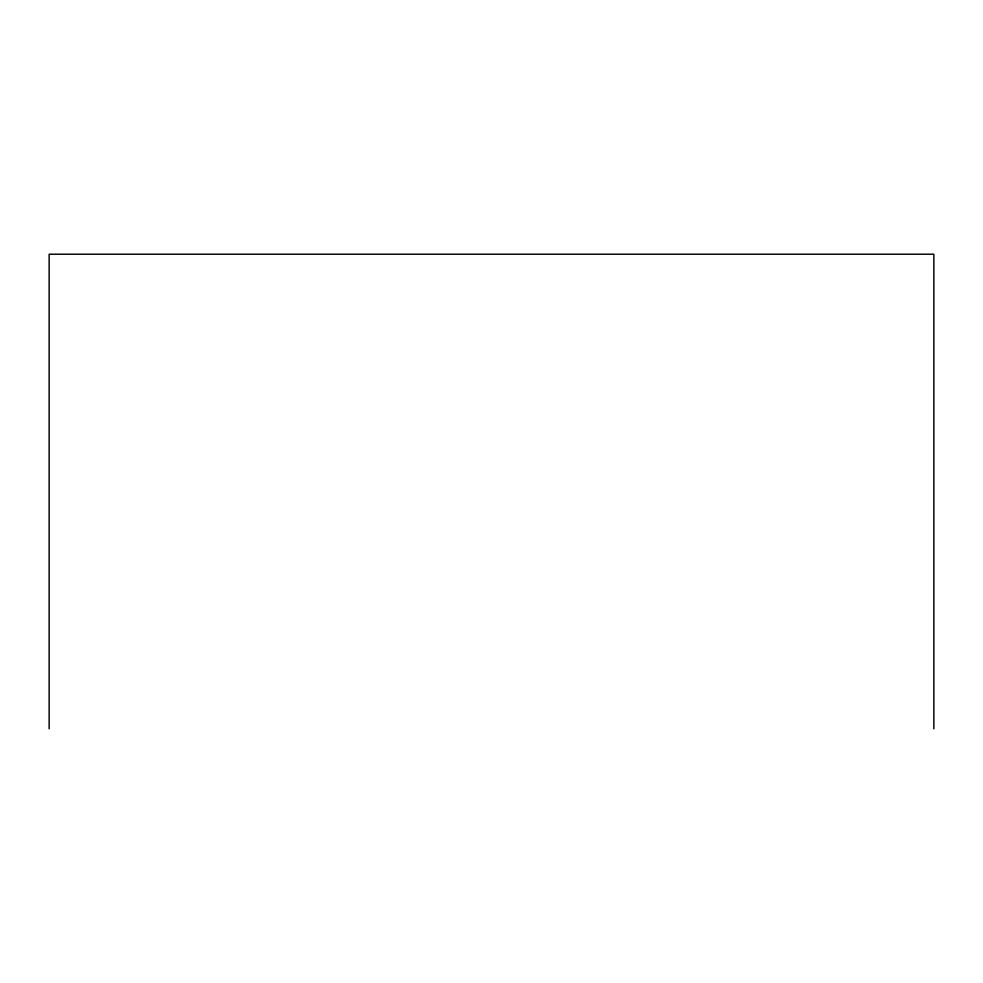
<?xml version="1.0" encoding="UTF-8"?>
<svg xmlns="http://www.w3.org/2000/svg" width="983" height="983" viewBox="0 0 983 983"><rect width="100%" height="100%" fill="white"/><g stroke="black" fill="none" stroke-linecap="round" stroke-linejoin="round"><path stroke-width="1.47" d="M933.85 728.784L933.85 254.216L49.15 254.216L49.15 728.784"/></g></svg>
